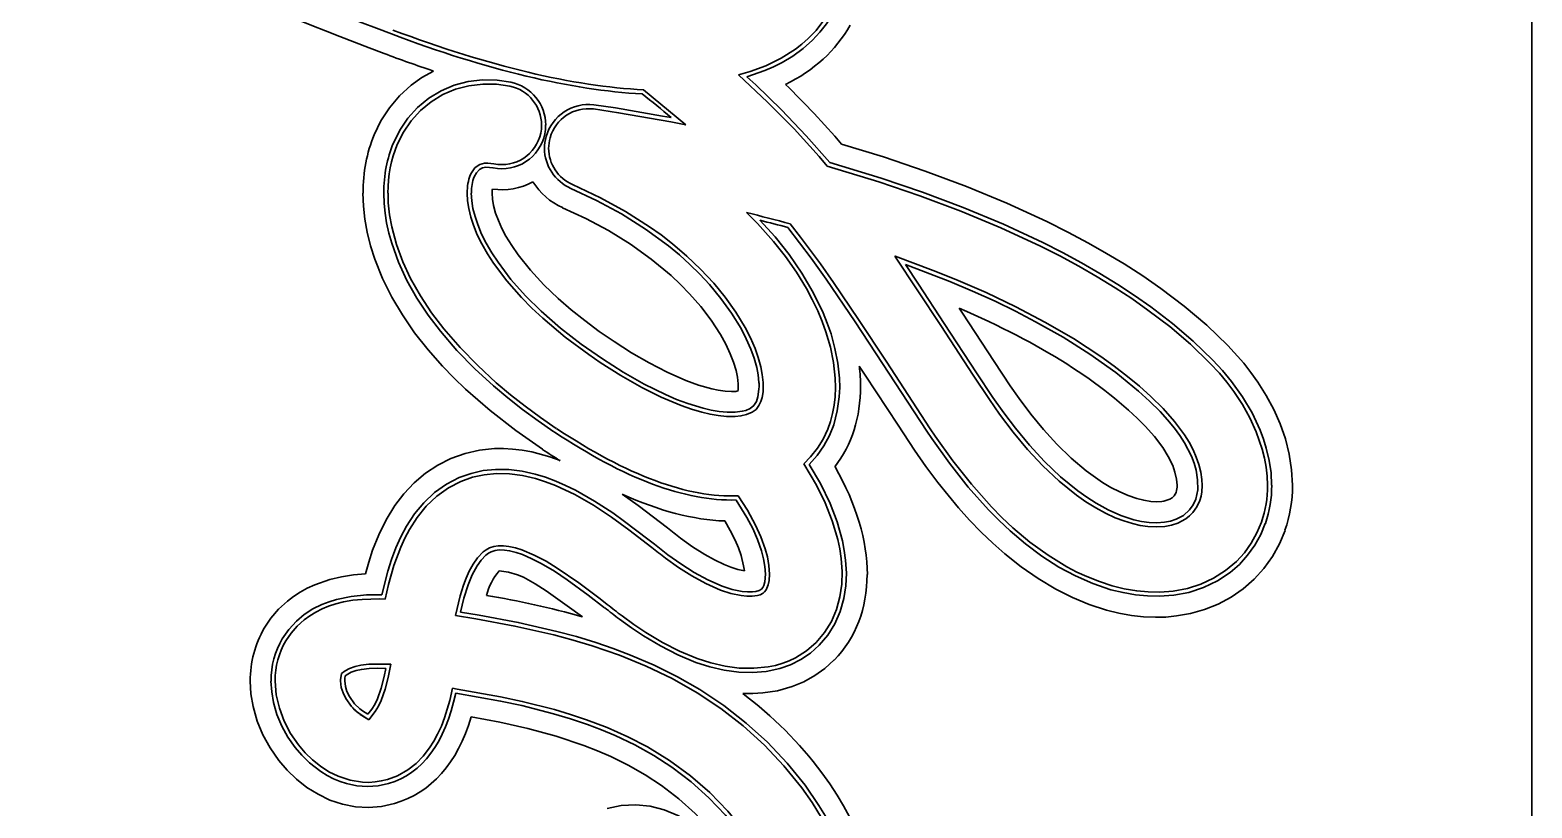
# Model space of a CAD drawing. Extents: x 157 to 1229, y 75 to 1118.
# Drawn here: x 163.9 to 271.9, y 392.1 to 448 of the extents above; entities that cross this region are included whole.
import ezdxf

# ---------------------------------------------------------------- set-up
doc = ezdxf.new("R2010")
doc.units = 0

msp = doc.modelspace()

# ---------------------------------------------------------------- linework, layer by layer
at = {"color": 7, "lineweight": 35}
msp.add_line((271.86, 388.8), (271.86, 495.09), dxfattribs=at)
at = {"color": 7, "lineweight": 35, "ltscale": 0.098192}
msp.add_line((211.06, 441.16), (208.03, 443.67), dxfattribs=at)
at = {"color": 7, "lineweight": 35, "ltscale": 0.000252398}
msp.add_line((226.09, 431.71), (226.1, 431.71), dxfattribs=at)
msp.add_line((226.09, 431.71), (226.1, 431.71), dxfattribs=at)
at = {"color": 7, "lineweight": 35, "ltscale": 0.149236}
msp.add_line((229.38, 426.73), (226.09, 431.71), dxfattribs=at)
at = {"color": 7, "lineweight": 35, "ltscale": 0.011049}
msp.add_line((230.95, 427.62), (230.71, 427.99), dxfattribs=at)
at = {"color": 7, "lineweight": 35, "ltscale": 0.019283}
msp.add_line((223.96, 423.17), (223.53, 423.81), dxfattribs=at)
at = {"color": 7, "lineweight": 35, "ltscale": 0.008042}
msp.add_line((186.27, 401.44), (186.33, 401.76), dxfattribs=at)
at = {"color": 7, "lineweight": 35, "ltscale": 0.008052}
msp.add_line((186.33, 401.76), (186.59, 401.95), dxfattribs=at)
at = {"color": 7, "lineweight": 35, "ltscale": 0.00503}
msp.add_line((186.57, 401.39), (186.6, 401.59), dxfattribs=at)
at = {"color": 7, "lineweight": 35, "ltscale": 0.005031}
msp.add_line((186.6, 401.59), (186.77, 401.7), dxfattribs=at)
at = {"color": 7, "lineweight": 35, "ltscale": 0.024292}
msp.add_line((188.9, 402.43), (189.87, 402.42), dxfattribs=at)
at = {"color": 7, "lineweight": 35, "ltscale": 0.015181}
msp.add_line((188.9, 402.13), (189.5, 402.12), dxfattribs=at)
at = {"color": 7, "lineweight": 35, "ltscale": 0.015182}
msp.add_line((189.5, 402.12), (189.38, 401.53), dxfattribs=at)
at = {"color": 7, "lineweight": 35, "ltscale": 0.024293}
msp.add_line((189.87, 402.42), (189.67, 401.47), dxfattribs=at)
at = {"color": 7, "lineweight": 35, "ltscale": 0.024294}
msp.add_line((189.87, 402.42), (189.67, 401.47), dxfattribs=at)
at = {"color": 7, "lineweight": 35, "ltscale": 0.018255}
msp.add_line((188.29, 398.44), (187.67, 398.83), dxfattribs=at)
at = {"color": 7, "lineweight": 35, "ltscale": 0.018248}
msp.add_line((188.29, 398.44), (187.67, 398.82), dxfattribs=at)
at = {"color": 7, "lineweight": 35, "ltscale": 0.011405}
msp.add_line((188.22, 398.84), (187.83, 399.08), dxfattribs=at)
at = {"color": 7, "lineweight": 35, "ltscale": 0.011408}
msp.add_line((188.5, 399.2), (188.22, 398.84), dxfattribs=at)
at = {"color": 7, "lineweight": 35, "ltscale": 0.018251}
msp.add_line((188.74, 399.02), (188.29, 398.44), dxfattribs=at)
msp.add_line((188.74, 399.02), (188.29, 398.44), dxfattribs=at)
at = {"color": 7, "lineweight": 35}
for points in [[(214.85, 444.73), (215.68, 444.97), (216.82, 445.39), (217.92, 445.93), (218.94, 446.58), (219.41, 446.95), (219.86, 447.35), (220.42, 447.93), (220.91, 448.56), (221.32, 449.2)], [(215.46, 444.59), (216.74, 445.04), (217.37, 445.31), (217.98, 445.62), (218.76, 446.09), (219.49, 446.62), (220.17, 447.23), (220.69, 447.8), (221.17, 448.41), (221.58, 449.05)], [(188.67, 440.42), (189.16, 441.43), (189.77, 442.37), (190.49, 443.23), (191.32, 443.99), (192.09, 444.54), (192.93, 445.01)], [(221.23, 438.18), (220.65, 438.87), (218.84, 440.87), (216.94, 442.78), (214.85, 444.73)], [(190.05, 439.84), (190.51, 440.77), (191.1, 441.63), (191.79, 442.4), (192.59, 443.06), (193.48, 443.6), (194.43, 444), (195.43, 444.26), (196.46, 444.38), (197.5, 444.36), (198.49, 444.21)], [(190.33, 439.73), (190.77, 440.62), (191.33, 441.44), (192, 442.18), (192.76, 442.81), (193.61, 443.33), (194.52, 443.71), (195.48, 443.96), (196.47, 444.08), (197.46, 444.06), (198.43, 443.92)], [(221.4, 438.45), (219.71, 440.37), (217.93, 442.23), (216.09, 444.01), (215.46, 444.59)], [(204.46, 442.59), (206.02, 442.36), (209.38, 441.78), (210, 441.67)], [(204.42, 442.29), (206.23, 442.02), (209.98, 441.36), (211.06, 441.16)], [(222.25, 439.76), (225.27, 438.84), (228.27, 437.83), (231.22, 436.73), (234.14, 435.52), (237.01, 434.2), (238.51, 433.45), (240, 432.66), (241.29, 431.92), (242.56, 431.16), (243.9, 430.3), (245.2, 429.4), (246.88, 428.12), (248.49, 426.76), (250.01, 425.3)], [(197.27, 438.35), (196.84, 438.4), (196.61, 438.39), (196.27, 438.3), (196.08, 438.19), (195.91, 438.05), (195.66, 437.71), (195.58, 437.53)], [(248.72, 424.04), (247.32, 425.4), (245.83, 426.66), (244.27, 427.85), (243.11, 428.67), (241.92, 429.45), (240.63, 430.24), (239.31, 431), (237.94, 431.74), (236.54, 432.44), (233.71, 433.76), (230.82, 434.96), (227.89, 436.06), (224.93, 437.06), (221.23, 438.18)], [(248.94, 424.25), (247.52, 425.61), (246.03, 426.89), (244.47, 428.08), (243.3, 428.9), (242.1, 429.69), (240.81, 430.48), (239.5, 431.24), (238.12, 431.98), (236.72, 432.69), (233.88, 434.01), (230.99, 435.22), (228.06, 436.32), (225.1, 437.32), (221.4, 438.45)], [(197.21, 438.05), (196.95, 438.09), (196.7, 438.1), (196.46, 438.05), (196.24, 437.94), (196.02, 437.71), (195.86, 437.42)], [(200.76, 417.86), (198.85, 419.2), (197, 420.63), (195.24, 422.17), (194.39, 422.98), (193.58, 423.82), (192.55, 424.99), (191.58, 426.22), (190.7, 427.5), (189.94, 428.78), (189.27, 430.12), (188.72, 431.5), (188.42, 432.46), (188.17, 433.44), (188.01, 434.37), (187.9, 435.32), (187.87, 436.25)], [(201.59, 419.1), (200.45, 419.89), (199.34, 420.71), (198.27, 421.54), (197.24, 422.41), (195.9, 423.64), (194.62, 424.95), (193.43, 426.33), (192.55, 427.49), (191.74, 428.71), (191.02, 429.98), (190.42, 431.29), (189.93, 432.65), (189.73, 433.38), (189.57, 434.12), (189.46, 434.8), (189.39, 435.49), (189.37, 436.25)], [(201.76, 419.35), (200.62, 420.13), (199.51, 420.95), (198.46, 421.77), (197.44, 422.63), (196.11, 423.86), (194.85, 425.15), (193.67, 426.51), (192.8, 427.66), (192, 428.86), (191.29, 430.11), (190.73, 431.31), (190.27, 432.56), (189.93, 433.83), (189.78, 434.69), (189.69, 435.56), (189.67, 436.25)], [(195.35, 436.24), (195.38, 435.68), (195.47, 435.13), (195.61, 434.53), (195.8, 433.95), (196.08, 433.26), (196.41, 432.6), (196.81, 431.89), (197.25, 431.21), (198.2, 429.94), (199.26, 428.74), (200, 427.99), (200.78, 427.27), (202.39, 425.91), (204.09, 424.65), (204.91, 424.09)], [(195.65, 436.24), (195.68, 435.69), (195.77, 435.15), (195.92, 434.57), (196.11, 433.99), (196.39, 433.31), (196.72, 432.65), (197.12, 431.95), (197.57, 431.28), (198.5, 430.05), (199.55, 428.88), (200.67, 427.78), (202.07, 426.55), (203.55, 425.41), (205.08, 424.34)], [(197.15, 436.24), (197.18, 435.8), (197.25, 435.36), (197.4, 434.81), (197.6, 434.27), (197.85, 433.71), (198.14, 433.16), (198.56, 432.48), (199.01, 431.82), (199.9, 430.71), (200.86, 429.67), (201.89, 428.69), (202.83, 427.87), (203.81, 427.09), (204.85, 426.32), (205.91, 425.59)], [(216.32, 422.65), (216.26, 423.19), (216.16, 423.73), (215.97, 424.39), (215.74, 425.04), (215.41, 425.79), (215.03, 426.52), (214.35, 427.63), (213.59, 428.69), (212.76, 429.69), (212.08, 430.42), (211.36, 431.13), (210.6, 431.81), (209.81, 432.46), (208.17, 433.66), (206.45, 434.75), (204.65, 435.72), (202.81, 436.58)], [(216.62, 422.66), (216.56, 423.22), (216.46, 423.77), (216.27, 424.44), (216.04, 425.09), (215.71, 425.85), (215.34, 426.59), (214.66, 427.71), (213.9, 428.78), (213.07, 429.79), (212.13, 430.79), (211.14, 431.73), (210.1, 432.61), (209.29, 433.24), (208.45, 433.83), (206.73, 434.93), (204.93, 435.91), (202.93, 436.86)], [(214.82, 422.56), (214.77, 423.04), (214.67, 423.51), (214.49, 424.11), (214.26, 424.7), (213.93, 425.41), (213.55, 426.09), (212.89, 427.12), (212.14, 428.1), (211.34, 429.02), (210.69, 429.68), (210.01, 430.32), (208.58, 431.51), (207.08, 432.58), (205.51, 433.55), (203.89, 434.43), (202.21, 435.2)], [(221.8, 422.95), (221.68, 424.08), (221.45, 425.19), (221.13, 426.28), (220.86, 427.04), (220.54, 427.79), (220.15, 428.6), (219.73, 429.39), (219.01, 430.57), (218.22, 431.69), (217.36, 432.77), (216.21, 434.06), (215.43, 434.85)], [(222.1, 422.97), (221.99, 424.04), (221.78, 425.1), (221.5, 426.14), (221.23, 426.91), (220.93, 427.66), (220.22, 429.11), (219.4, 430.51), (218.49, 431.83), (217.48, 433.1), (216.39, 434.3)], [(218.57, 434.04), (219.31, 433.09), (220.75, 431.16), (221.68, 429.84), (223.48, 427.18), (225.45, 424.17)], [(218.4, 433.77), (220.08, 431.57), (221.16, 430.06), (223.24, 427), (225.2, 424.01)], [(226.1, 431.71), (228.83, 430.7), (230.47, 430.04), (232.64, 429.1), (234.77, 428.09), (236.87, 426.99), (238.91, 425.8), (240.89, 424.51), (241.85, 423.82), (242.79, 423.09), (243.65, 422.38), (244.47, 421.64), (245.36, 420.77)], [(226.1, 431.71), (228.83, 430.7), (230.47, 430.04), (232.64, 429.1), (234.77, 428.09), (236.87, 426.99), (238.91, 425.8), (240.89, 424.51), (241.85, 423.82), (242.79, 423.09), (243.65, 422.38), (244.47, 421.64), (245.36, 420.77)], [(229.63, 426.89), (227.79, 429.72), (226.85, 431.12)], [(226.85, 431.12), (230.03, 429.9), (231.66, 429.21), (233.28, 428.48), (234.75, 427.77), (236.2, 427.01), (238.18, 425.9), (240.1, 424.68), (241.95, 423.37), (243.6, 422.02), (244.39, 421.3), (245.15, 420.56)], [(234.38, 422.42), (233.22, 424.15), (230.95, 427.62)], [(232.88, 421.42), (231.71, 423.18), (229.38, 426.73)], [(233.13, 421.58), (231.95, 423.35), (229.63, 426.89)], [(205.91, 425.59), (207.16, 424.79), (208.44, 424.05), (209.73, 423.38), (211.06, 422.79), (211.98, 422.46), (212.93, 422.19), (213.4, 422.09), (213.88, 422.02), (214.34, 422), (214.65, 422.01), (214.81, 422.04)], [(250.01, 425.3), (251.15, 424.03), (251.67, 423.36), (252.17, 422.67), (252.77, 421.71), (253.31, 420.71), (253.77, 419.67), (254.14, 418.6), (254.42, 417.5), (254.59, 416.38), (254.65, 415.27)], [(205.08, 424.34), (206.56, 423.4), (208.07, 422.54), (209.61, 421.78), (210.4, 421.44), (211.2, 421.14), (212.31, 420.8), (212.88, 420.67), (213.45, 420.57), (214.03, 420.51), (214.6, 420.51), (215.12, 420.58), (215.38, 420.64), (215.69, 420.78)], [(225.45, 424.17), (228.63, 419.33), (228.99, 418.79)], [(253.15, 415.27), (253.11, 416.17), (252.98, 417.06), (252.77, 417.94), (252.57, 418.59), (252.33, 419.23), (251.75, 420.46), (251.06, 421.62), (250.27, 422.73), (249.62, 423.51), (248.94, 424.25)], [(204.91, 424.09), (206.39, 423.15), (207.91, 422.28), (209.3, 421.59), (210.73, 420.99), (211.47, 420.73), (212.22, 420.51), (212.81, 420.37), (213.39, 420.27), (213.99, 420.21), (214.6, 420.21), (215.02, 420.25), (215.43, 420.35), (215.84, 420.52)], [(227.5, 417.79), (226.31, 419.58), (223.96, 423.17)], [(225.2, 424.01), (228.38, 419.16), (228.74, 418.63)], [(252.85, 415.27), (252.83, 415.92), (252.76, 416.57), (252.64, 417.22), (252.48, 417.86), (252.05, 419.11), (251.59, 420.12), (251.05, 421.08), (250.43, 422.01), (249.93, 422.67), (249.4, 423.31), (248.72, 424.04)], [(215.69, 420.78), (215.95, 420.99), (216.14, 421.29), (216.25, 421.63), (216.32, 422.18), (216.33, 422.37)], [(215.84, 420.52), (216.11, 420.72), (216.32, 420.99), (216.46, 421.28), (216.55, 421.58), (216.61, 421.97), (216.63, 422.37)], [(219.54, 416.82), (220.03, 417.31), (220.52, 417.93), (220.93, 418.59), (221.26, 419.31), (221.46, 419.86), (221.61, 420.42), (221.72, 421.01), (221.79, 421.61), (221.82, 422.28), (221.8, 422.95)], [(219.92, 416.77), (220.5, 417.4), (220.98, 418.09), (221.38, 418.84), (221.7, 419.62), (221.95, 420.61), (222.09, 421.62), (222.12, 422.29), (222.1, 422.97)], [(245.26, 414.11), (244.87, 414.09), (244.48, 414.11), (243.97, 414.19), (243.46, 414.32), (242.84, 414.53), (242.24, 414.79), (241.61, 415.12), (241, 415.48), (239.84, 416.31), (238.75, 417.22), (237.73, 418.22), (236.77, 419.27), (235.86, 420.37), (235.01, 421.51), (234.38, 422.42)], [(245.49, 412.32), (244.87, 412.28), (244.26, 412.31), (243.7, 412.39), (243.15, 412.52), (242.53, 412.71), (241.92, 412.94), (241.21, 413.27), (240.52, 413.64), (239.81, 414.08), (239.13, 414.56), (237.88, 415.57), (236.71, 416.67), (235.61, 417.85), (234.58, 419.09), (233.61, 420.37), (232.88, 421.42)], [(245.49, 412.32), (244.87, 412.28), (244.26, 412.31), (243.7, 412.39), (243.15, 412.52), (242.53, 412.71), (241.92, 412.94), (241.21, 413.27), (240.52, 413.64), (239.81, 414.08), (239.13, 414.56), (237.88, 415.57), (236.71, 416.67), (235.61, 417.85), (234.58, 419.09), (233.61, 420.37), (232.88, 421.42)], [(245.45, 412.62), (244.9, 412.58), (244.35, 412.6), (243.8, 412.68), (243.25, 412.8), (242.31, 413.1), (241.41, 413.5), (240.54, 413.98), (239.87, 414.41), (239.22, 414.87), (237.99, 415.87), (236.84, 416.97), (235.76, 418.14), (234.74, 419.37), (233.92, 420.46), (233.13, 421.58)], [(245.15, 420.56), (245.68, 419.98), (246.18, 419.37), (246.56, 418.85), (246.9, 418.31), (247.39, 417.36), (247.58, 416.86), (247.73, 416.35), (247.84, 415.65), (247.85, 414.95), (247.79, 414.6), (247.7, 414.27)], [(245.36, 420.77), (246.17, 419.86), (246.9, 418.88), (247.22, 418.36), (247.51, 417.82), (247.74, 417.29), (247.93, 416.75), (248.06, 416.22), (248.14, 415.68), (248.16, 415.25), (248.13, 414.81), (248.08, 414.49), (247.99, 414.17)], [(245.36, 420.77), (246.17, 419.86), (246.9, 418.88), (247.22, 418.36), (247.51, 417.82), (247.74, 417.29), (247.93, 416.75), (248.06, 416.22), (248.14, 415.68), (248.16, 415.25), (248.13, 414.81), (248.08, 414.49), (247.99, 414.17)], [(228.99, 418.79), (230.24, 417.03), (231.58, 415.34), (233.02, 413.73), (233.78, 412.96), (234.57, 412.22), (235.79, 411.19), (237.09, 410.25), (238.45, 409.42), (239.16, 409.04), (239.88, 408.71), (240.78, 408.35), (241.7, 408.06), (242.57, 407.84), (243.46, 407.69), (244.29, 407.61), (245.13, 407.6), (246.09, 407.67)], [(244.07, 419.51), (244.74, 418.77), (245.34, 417.98), (245.73, 417.34), (246.05, 416.68), (246.21, 416.21), (246.32, 415.72), (246.36, 415.28)], [(194.19, 417.19), (195.2, 417.56), (196.25, 417.8), (197.32, 417.91), (197.97, 417.91), (198.61, 417.87), (199.31, 417.79), (199.99, 417.66), (201.29, 417.3), (202.04, 417.04)], [(246.32, 405.89), (245.56, 405.81), (244.8, 405.8), (243.94, 405.83), (243.08, 405.93), (242.18, 406.09), (241.3, 406.31), (240.05, 406.71), (238.84, 407.21), (237.66, 407.8), (236.38, 408.57), (235.15, 409.42), (233.98, 410.35), (233.12, 411.11), (232.29, 411.9), (231.45, 412.77), (230.65, 413.66), (229.17, 415.47), (228.32, 416.62), (227.5, 417.79)], [(228.74, 418.63), (230, 416.85), (231.36, 415.14), (232.81, 413.51), (233.57, 412.74), (234.37, 412), (235.48, 411.06), (236.64, 410.19), (237.87, 409.4), (239.06, 408.76), (240.31, 408.21), (241.59, 407.77), (242.48, 407.56), (243.38, 407.4), (244.23, 407.32), (245.07, 407.3), (246.13, 407.37)], [(188.04, 408.9), (188.28, 409.76), (188.56, 410.61), (189.01, 411.72), (189.53, 412.79), (190.15, 413.81), (190.8, 414.66), (191.54, 415.44), (192.35, 416.13), (193.25, 416.72), (194.19, 417.19)], [(220.44, 403.99), (221.04, 404.7), (221.53, 405.5), (221.9, 406.36), (222.14, 407.27), (222.27, 408.17), (222.29, 409.09), (222.23, 410.01), (222.13, 410.7), (221.98, 411.38), (221.59, 412.72), (221.07, 414.01), (220.45, 415.28), (219.54, 416.82)], [(220.65, 403.78), (221.27, 404.51), (221.78, 405.32), (222.16, 406.2), (222.42, 407.13), (222.56, 408.04), (222.6, 408.97), (222.54, 409.89), (222.45, 410.59), (222.31, 411.28), (221.93, 412.64), (221.43, 413.95), (220.73, 415.39), (219.92, 416.77)], [(189.22, 407.41), (189.65, 409.11), (189.92, 409.95), (190.23, 410.77), (190.59, 411.57), (191, 412.34), (191.58, 413.21), (192.25, 414.02), (193.01, 414.74), (193.87, 415.34), (194.79, 415.82)], [(189.47, 407.1), (189.7, 408.15), (190.09, 409.51), (190.58, 410.83), (190.88, 411.47), (191.21, 412.09), (191.77, 412.96), (192.42, 413.77), (193.17, 414.48), (194.01, 415.08), (194.91, 415.54)], [(194.79, 415.82), (195.63, 416.12), (196.5, 416.32), (197.39, 416.41), (198.35, 416.4), (199.3, 416.28), (200.24, 416.07), (200.99, 415.84), (201.72, 415.57), (202.43, 415.26), (203.13, 414.92), (204.5, 414.14), (205.82, 413.28), (206.67, 412.67), (208.33, 411.41), (208.81, 411.03)], [(194.91, 415.54), (195.73, 415.84), (196.58, 416.03), (197.46, 416.11), (198.4, 416.09), (199.34, 415.97), (200.26, 415.75), (200.99, 415.52), (201.7, 415.25), (203.08, 414.6), (204.42, 413.83), (205.72, 412.98), (206.98, 412.07), (208.63, 410.8)], [(206.48, 414.64), (207.65, 413.81), (209.74, 412.21)], [(217.08, 408.89), (217.04, 409.5), (216.93, 410.12), (216.77, 410.71), (216.46, 411.57), (216.08, 412.41), (215.5, 413.48), (214.83, 414.51)], [(246.29, 414.76), (246.15, 414.5), (246.01, 414.37), (245.84, 414.27), (245.42, 414.13), (245.26, 414.11)], [(216.78, 408.89), (216.75, 409.43), (216.65, 410), (216.5, 410.56), (216.22, 411.37), (215.87, 412.17), (215.46, 412.95), (214.67, 414.21)], [(247.7, 414.27), (247.52, 413.86), (247.26, 413.5), (246.82, 413.11), (246.3, 412.84), (245.88, 412.7), (245.45, 412.62)], [(247.99, 414.17), (247.78, 413.71), (247.49, 413.31), (247.26, 413.07), (246.99, 412.87), (246.41, 412.56), (245.96, 412.41), (245.49, 412.32)], [(247.99, 414.17), (247.78, 413.71), (247.49, 413.31), (247.26, 413.07), (246.99, 412.87), (246.41, 412.56), (245.96, 412.41), (245.49, 412.32)], [(215.27, 409.12), (215.22, 409.49), (215.03, 410.23), (214.84, 410.78), (214.61, 411.32), (214.25, 412.02), (213.86, 412.71)], [(246.09, 407.67), (247.1, 407.86), (248.07, 408.17), (248.99, 408.6), (249.85, 409.14), (250.63, 409.8), (251.2, 410.42), (251.69, 411.11), (252.1, 411.85), (252.42, 412.63)], [(246.13, 407.37), (247.21, 407.58), (248.26, 407.92), (249.26, 408.4), (250.17, 409.01), (250.84, 409.59), (251.43, 410.24), (251.95, 410.96), (252.37, 411.73), (252.7, 412.53)], [(210.69, 411.47), (211.55, 410.86), (212.44, 410.29), (213.12, 409.91), (213.81, 409.58), (214.29, 409.39), (214.79, 409.23), (215.27, 409.12)], [(254.12, 412.03), (253.72, 411.06), (253.21, 410.15), (252.6, 409.29), (251.9, 408.52), (251.11, 407.83), (250.24, 407.23), (249.32, 406.74), (248.34, 406.35), (247.33, 406.06), (246.32, 405.89)], [(194.52, 405.92), (194.85, 407.32), (195.09, 408.1), (195.29, 408.61), (195.51, 409.11), (195.78, 409.6), (196.1, 410.06), (196.5, 410.48), (196.72, 410.64), (196.96, 410.77)], [(194.88, 406.17), (195.11, 407.16), (195.42, 408.13), (195.71, 408.83), (196.07, 409.49), (196.36, 409.9), (196.7, 410.26), (196.89, 410.39), (197.08, 410.5)], [(196.96, 410.77), (197.27, 410.87), (197.58, 410.92), (197.97, 410.93), (198.34, 410.88), (198.82, 410.77), (199.29, 410.63), (200.18, 410.25), (201.02, 409.81), (201.83, 409.32), (203.38, 408.27), (204.9, 407.12), (205.42, 406.72)], [(197.08, 410.5), (197.36, 410.59), (197.66, 410.63), (198.03, 410.62), (198.4, 410.57), (198.87, 410.45), (199.32, 410.29), (200.01, 409.99), (200.67, 409.66), (201.62, 409.1), (202.54, 408.49), (204.06, 407.39), (205.23, 406.48)], [(209.78, 410.28), (210.71, 409.62), (211.66, 409.01), (212.65, 408.47), (213.68, 408.02), (214.4, 407.79), (215.12, 407.64), (215.49, 407.61), (215.86, 407.61), (216.1, 407.64), (216.33, 407.71), (216.51, 407.82)], [(197.66, 409.12), (198.33, 409.04), (198.98, 408.85), (199.41, 408.66), (200.24, 408.2), (201.02, 407.69), (202.53, 406.61), (203.63, 405.83)], [(209.6, 410.04), (210.53, 409.37), (211.49, 408.76), (212.5, 408.21), (213.55, 407.75), (214.29, 407.51), (215.05, 407.35), (215.44, 407.31), (215.84, 407.31), (216.21, 407.36), (216.4, 407.41), (216.62, 407.53), (216.72, 407.61)], [(180.78, 405.01), (181.25, 405.72), (181.81, 406.37), (182.44, 406.95), (182.88, 407.29), (183.36, 407.6), (183.87, 407.88), (184.4, 408.13), (185.49, 408.5), (186.33, 408.7), (187.19, 408.83), (188.04, 408.9)], [(216.51, 407.82), (216.59, 407.94), (216.66, 408.07), (216.73, 408.33), (216.78, 408.89)], [(216.72, 407.61), (216.84, 407.77), (216.99, 408.12), (217.05, 408.44), (217.08, 408.89)], [(182.07, 404.24), (182.53, 404.92), (183.09, 405.52), (183.65, 405.99), (184.27, 406.39), (184.92, 406.71), (185.44, 406.91), (185.96, 407.07), (187.03, 407.29), (188.13, 407.4), (189.22, 407.41)], [(182.33, 404.09), (182.7, 404.65), (183.14, 405.15), (183.64, 405.6), (184.04, 405.9), (184.48, 406.16), (184.93, 406.39), (185.4, 406.58), (185.93, 406.75), (186.47, 406.89), (187.13, 407.01), (187.81, 407.08), (189.05, 407.12), (189.47, 407.1)], [(219.4, 393.55), (218.11, 395.13), (216.71, 396.62), (215.19, 397.99), (213.58, 399.24), (211.88, 400.37), (210.08, 401.39), (208.22, 402.28), (206.3, 403.07), (204.34, 403.74), (202.97, 404.16), (201.59, 404.53), (198.79, 405.16), (195.97, 405.68), (194.52, 405.92)], [(219.64, 393.73), (218.34, 395.32), (216.93, 396.82), (215.41, 398.2), (213.79, 399.46), (212.08, 400.6), (210.47, 401.52), (208.8, 402.35), (207.1, 403.08), (205.85, 403.55), (204.59, 403.98), (203.2, 404.4), (201.79, 404.78), (199.02, 405.42), (196.22, 405.94), (194.88, 406.17)], [(206.48, 405.89), (207.32, 405.28), (208.19, 404.7), (209.38, 403.99), (210.61, 403.36), (211.89, 402.84), (212.87, 402.52), (213.88, 402.29), (214.89, 402.15), (215.94, 402.13), (216.98, 402.23), (217.52, 402.34), (218.03, 402.49), (218.5, 402.67), (218.95, 402.89), (219.74, 403.38), (220.44, 403.99)], [(206.3, 405.65), (207.15, 405.03), (208.03, 404.45), (209.24, 403.73), (210.49, 403.09), (211.79, 402.55), (212.8, 402.23), (213.83, 401.99), (214.87, 401.85), (215.86, 401.82), (216.84, 401.9), (217.81, 402.11), (218.59, 402.38), (219.34, 402.76), (220.03, 403.22), (220.65, 403.78)], [(221.73, 402.73), (221.06, 402.12), (220.33, 401.6), (219.54, 401.16), (218.7, 400.82), (217.66, 400.52), (216.59, 400.36), (215.87, 400.32), (215.15, 400.33)], [(186.59, 401.95), (186.91, 402.12), (187.3, 402.26), (187.72, 402.35), (188.3, 402.42), (188.9, 402.43)], [(186.77, 401.7), (187.03, 401.85), (187.38, 401.97), (187.76, 402.05), (188.32, 402.12), (188.9, 402.13)], [(189.38, 401.53), (189.18, 400.71), (188.91, 399.94), (188.72, 399.54), (188.5, 399.2)], [(189.67, 401.47), (189.47, 400.62), (189.18, 399.82), (188.98, 399.4), (188.74, 399.02)], [(189.67, 401.47), (189.47, 400.62), (189.18, 399.82), (188.98, 399.4), (188.74, 399.02)], [(181.82, 395.52), (181.2, 396.41), (180.68, 397.35), (180.26, 398.34), (179.97, 399.38), (179.82, 400.29), (179.76, 401.21)], [(183, 396.44), (182.48, 397.18), (182.04, 397.98), (181.69, 398.81), (181.44, 399.68), (181.31, 400.44), (181.26, 401.21)], [(183.23, 396.63), (182.67, 397.45), (182.21, 398.33), (181.86, 399.26), (181.64, 400.23), (181.56, 401.21)], [(186.64, 399.96), (186.44, 400.36), (186.31, 400.76), (186.26, 401.23)], [(186.9, 400.11), (186.72, 400.47), (186.61, 400.83), (186.56, 401.23)], [(194.3, 400.7), (194.11, 399.82), (193.73, 398.58), (193.5, 397.98), (193.23, 397.39), (192.96, 396.89), (192.66, 396.42), (192.2, 395.82), (191.68, 395.29), (191.09, 394.83), (190.36, 394.42), (189.62, 394.15)], [(215.25, 390.43), (214.08, 391.86), (212.78, 393.2), (211.39, 394.41), (209.89, 395.51), (208.31, 396.48), (206.89, 397.22), (205.42, 397.87), (203.93, 398.44), (202.79, 398.82), (201.64, 399.16), (199.31, 399.75), (197.76, 400.08), (194.63, 400.64), (194.3, 400.7)], [(187.67, 398.83), (187.47, 398.97), (187.04, 399.39), (186.64, 399.96)], [(187.83, 399.08), (187.65, 399.21), (187.26, 399.58), (186.9, 400.11)], [(215.01, 390.25), (213.92, 391.59), (212.73, 392.83), (211.44, 393.98), (210.06, 395.03), (208.76, 395.87), (207.4, 396.63), (206, 397.3), (205.01, 397.71), (204.01, 398.09), (202.79, 398.5), (201.56, 398.87), (199.28, 399.45), (197.75, 399.78), (194.54, 400.35)], [(213.81, 389.34), (212.82, 390.56), (211.74, 391.7), (210.57, 392.75), (209.32, 393.71), (208.15, 394.48), (206.93, 395.17), (205.68, 395.79), (204.72, 396.21), (203.74, 396.59), (201.75, 397.25), (199.72, 397.8), (197.69, 398.26), (195.65, 398.64)], [(189.71, 393.86), (188.96, 393.7), (188.2, 393.64), (187.43, 393.7), (186.68, 393.85), (186.22, 394), (185.76, 394.19), (185.29, 394.43), (184.84, 394.71), (184.03, 395.34), (183.48, 395.88), (183, 396.44)], [(189.62, 394.15), (189.18, 394.04), (188.74, 393.97), (188.29, 393.94), (187.84, 393.95), (186.94, 394.09), (186.08, 394.38), (185.42, 394.7), (184.81, 395.1), (184.23, 395.56), (183.71, 396.07), (183.23, 396.63)], [(190.13, 392.42), (189.21, 392.21), (188.26, 392.14), (187.32, 392.19), (186.39, 392.37), (185.49, 392.67), (184.64, 393.08), (183.84, 393.58), (183.09, 394.16), (182.41, 394.82), (181.82, 395.52)], [(220.84, 394.63), (221.41, 393.84), (221.95, 393.02), (222.4, 392.25), (222.83, 391.47), (223.36, 390.34), (223.81, 389.18), (224.18, 387.99), (224.41, 386.95), (224.55, 385.89), (224.6, 384.83)], [(222.14, 381.61), (222.44, 382.4), (222.65, 383.21), (222.77, 384.05), (222.8, 384.65), (222.79, 385.26), (222.74, 385.93), (222.64, 386.6), (222.35, 387.85), (221.94, 389.07), (221.43, 390.26), (220.82, 391.4), (220.14, 392.49), (219.4, 393.55)], [(222.41, 381.49), (222.76, 382.41), (222.98, 383.37), (223.09, 384.35), (223.09, 385.34), (223.03, 385.99), (222.94, 386.65), (222.64, 387.93), (222.22, 389.18), (221.9, 389.96), (221.53, 390.72), (221.1, 391.51), (220.63, 392.29), (219.64, 393.73)], [(205.41, 392.07), (206.43, 392.28), (207.47, 392.33), (208.51, 392.23), (209.52, 391.97), (210.49, 391.57), (211.39, 391.05), (212.23, 390.42), (212.98, 389.7), (213.66, 388.91), (214.23, 388.08)]]:
    msp.add_lwpolyline(points, dxfattribs=at)
for centre, radius, start, end in [((223.81, 537.65), 97.65, 249.3551, 251.562), ((197.84, 441.12), 2.86, 0.2402, 78.1196), ((197.84, 441.12), 3.16, 0.2172, 78.1372), ((173.6, 398.06), 64.08, 40.6067, 45.8693), ((204.07, 439.45), 3.16, 82.8222, 164.3917), ((158.79, 381.27), 79.19, 49.7021, 51.6475), ((204.07, 439.45), 2.86, 82.8447, 164.3676), ((197.85, 441.14), 3.15, 258.3505, 348.2159), ((197.85, 441.14), 2.85, 258.3567, 348.2083), ((197.83, 441.14), 2.87, 348.2642, 359.9588), ((204.06, 439.46), 3.15, 164.5511, 179.9711), ((197.83, 441.14), 3.16, 348.2623, 359.9651), ((204.05, 439.47), 3.14, 180.0047, 246.7145), ((204.05, 439.46), 2.84, 164.5388, 179.9772), ((204.05, 439.47), 2.84, 180.0053, 246.7213), ((197.86, 441.09), 4.6, 261.4224, 298.8909), ((204.05, 439.47), 4.64, 211.2346, 246.6852), ((199.44, 436.25), 2.29, 172.7898, 180.288), ((180.91, 294.84), 144.2, 74.8603, 76.1504), ((186.05, 314.41), 123.67, 74.8393, 75.7978), ((211.11, 422.35), 12.51, 3.2376, 6.7284), ((211.55, 422.38), 12.07, 0.0273, 3.1844), ((212.73, 422.34), 2.1, 351.6532, 0.661), ((211.1, 422.36), 3.73, 0.1407, 3.1797), ((211.11, 422.36), 5.22, 0.0951, 3.1681), ((211.11, 422.36), 5.52, 0.0896, 3.164), ((228.45, 459.41), 49.94, 236.3293, 238.0667), ((244.74, 415.24), 1.62, 342.663, 1.2822), ((244.86, 415.23), 8, 341.0041, 0.2615), ((244.86, 415.23), 8.3, 340.9973, 0.2536), ((244.85, 415.23), 9.8, 340.9771, 0.207), ((245.89, 457.65), 58.06, 231.4987, 232.6805), ((245.63, 457.32), 59.44, 231.4994, 232.6893), ((245.67, 457.37), 59.21, 231.4987, 232.6873), ((200.79, 406.37), 4.17, 138.6373, 166.2175), ((185.49, 340.71), 67.6, 74.4356, 80.4205), ((246.89, 458.91), 66.96, 231.5355, 232.6863), ((246.95, 458.99), 66.76, 231.5353, 232.6842), ((187.48, 401.23), 1.22, 170.2476, 180.319), ((187.48, 401.23), 0.926, 170.4006, 180.4088), ((189.24, 401.22), 2.86, 222.7194, 236.9085), ((198.02, 377.55), 28.5, 36.814, 53.0533)]:
    msp.add_arc(centre, radius, start, end, dxfattribs=at)
for centre, major_axis, ratio, start_param, end_param in [((427.92, 425.35), (269.22, -42.44), 0.113903, 3.3736, 3.646166), ((427.97, 425.03), (270.34, -41.83), 0.116461, 3.376979, 3.649488), ((126.63, 537), (94.51, -89.32), 0.287881, 5.681927, 5.959175), ((148.98, 505), (73.06, -57.94), 0.328569, 6.127969, 6.331869), ((123.91, 540.52), (97.36, -93.11), 0.28626, 5.692204, 5.962729), ((209.75, 429.29), (20.42, -12.42), 0.632566, 3.237222, 3.508784), ((207.73, 429.81), (16.92, -11.44), 0.623992, 3.266513, 3.540681), ((207.75, 429.72), (16.67, -11.4), 0.615148, 3.268149, 3.539707), ((203.36, 430.28), (7.26, -8), 0.422376, 3.337165, 3.577504), ((201.65, 431.47), (5.27, -6.65), 0.42954, 3.374519, 3.637978), ((68.29, 386.42), (180.39, 24.36), 0.264599, 0.193625, 0.415752), ((205.2, 429.17), (16.65, -12.47), 0.631562, 6.274121, 6.725182), ((147.5, 563.82), (70.91, -148.73), 0.228497, 5.917976, 6.183477), ((155.33, 543.02), (63.05, -127.62), 0.240573, 5.889217, 6.178617), ((203.97, 416.24), (18.8, -12.17), 0.592783, 0.366412, 0.85117), ((152.1, 563.39), (66.66, -149.79), 0.247047, 6.013346, 6.163317), ((207.63, 414.06), (14.98, -10.25), 0.665774, 6.167148, 6.710489), ((186.77, 400.8), (2.64, -7.05), 0.920083, 3.782133, 4.326652), ((186.83, 400.78), (2.26, -5.64), 0.902132, 3.749351, 4.293867), ((186.82, 400.79), (2.12, -5.37), 0.897126, 3.75208, 4.297736), ((120.05, 521.49), (70.81, -127.15), 0.194403, 6.239246, 6.501832), ((102.42, 537.32), (89.49, -144.11), 0.202665, 6.22716, 6.45995)]:
    msp.add_ellipse(centre, major_axis=major_axis, ratio=ratio, start_param=start_param, end_param=end_param, dxfattribs=at)

doc.saveas('drawing.dxf')
